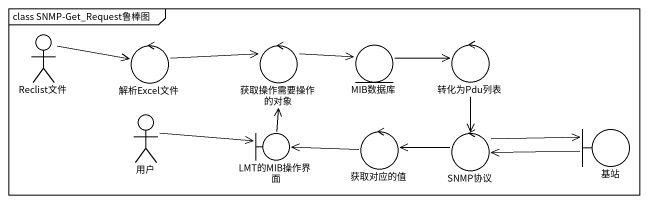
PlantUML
@startuml
mainframe class SNMP-Get_Request鲁棒图
actor Reclist文件
control 解析Excel文件
control 获取操作需要操作的对象
entity MIB数据库
control 转化为Pdu列表
actor 用户
boundary LMT的MIB操作界面
control 获取对应的值
control SNMP协议
boundary 基站
Reclist文件 -right-> 解析Excel文件
解析Excel文件 -right-> 获取操作需要操作的对象
获取操作需要操作的对象 -right-> MIB数据库
MIB数据库 -right-> 转化为Pdu列表
转化为Pdu列表 --> SNMP协议
用户 -right-> LMT的MIB操作界面
LMT的MIB操作界面 -up-> 获取操作需要操作的对象
获取对应的值 -left-> LMT的MIB操作界面
SNMP协议 -left-> 获取对应的值
SNMP协议 -right-> 基站
基站 -left-> SNMP协议
@enduml
